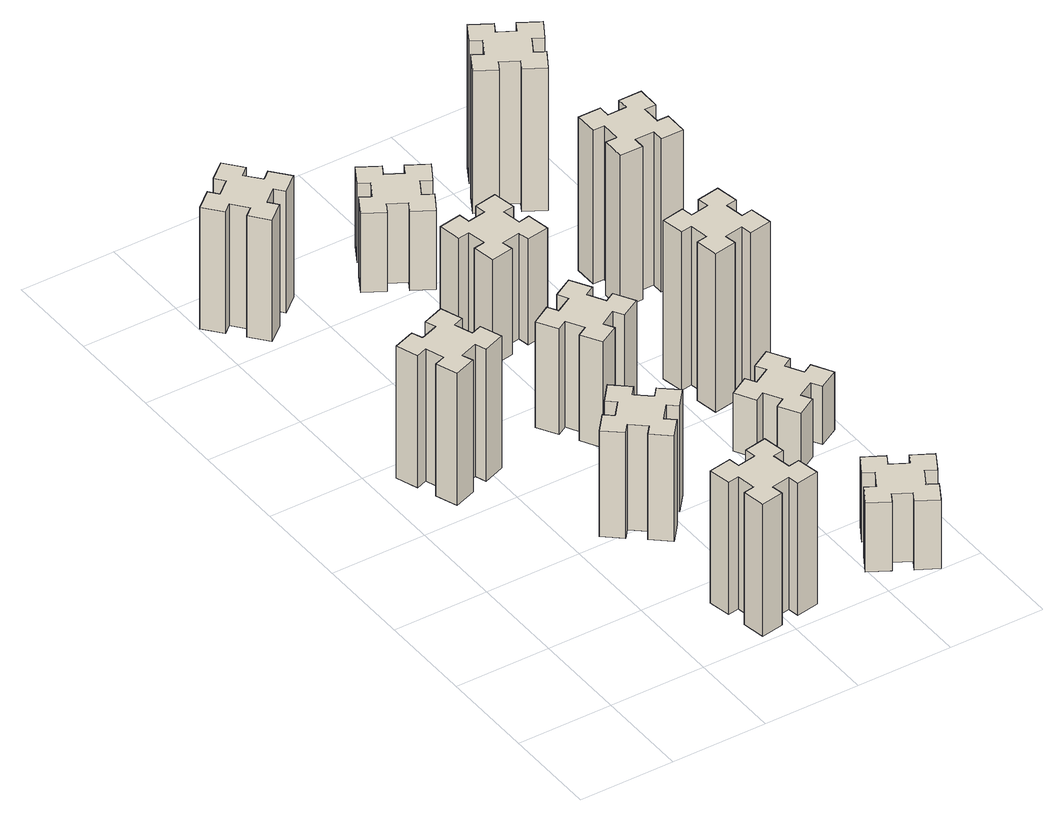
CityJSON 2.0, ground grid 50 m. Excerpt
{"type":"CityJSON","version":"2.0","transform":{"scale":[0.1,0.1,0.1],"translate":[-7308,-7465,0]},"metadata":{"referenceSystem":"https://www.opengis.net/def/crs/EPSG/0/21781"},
"CityObjects":{
"building1":{"type":"Building","attributes":{"class":"1000","function":"1000","usage":"1000","yearOfConstruction":2016,"roofType":"1000","measuredHeight":75,"storeysAboveGround":30,"storeysBelowGround":0},"geometry":[{"type":"Solid","lod":"1","boundaries":[[[[0,1,2,3,4,5,6,7,8,9,10,11,12,13,14,15,16,17,18,19]],[[17,16,20,21]],[[16,15,22,20]],[[15,14,23,22]],[[14,13,24,23]],[[13,12,25,24]],[[12,11,26,25]],[[11,10,27,26]],[[10,9,28,27]],[[9,8,29,28]],[[8,7,30,29]],[[7,6,31,30]],[[6,5,32,31]],[[5,4,33,32]],[[4,3,34,33]],[[3,2,35,34]],[[2,1,36,35]],[[1,0,37,36]],[[0,19,38,37]],[[19,18,39,38]],[[18,17,21,39]],[[24,25,26,27,28,29,30,31,32,33,34,35,36,37,38,39,21,20,22,23]]]]}]},
"building2":{"type":"Building","attributes":{"class":"1000","function":"1000","usage":"1000","yearOfConstruction":2016,"roofType":"1000","measuredHeight":75,"storeysAboveGround":30,"storeysBelowGround":0},"geometry":[{"type":"Solid","lod":"1","boundaries":[[[[40,41,42,43,44,45,46,47,48,49,50,51,52,53,54,55,56,57,58,59]],[[57,56,60,61]],[[56,55,62,60]],[[55,54,63,62]],[[54,53,64,63]],[[53,52,65,64]],[[52,51,66,65]],[[51,50,67,66]],[[50,49,68,67]],[[49,48,69,68]],[[48,47,70,69]],[[47,46,71,70]],[[46,45,72,71]],[[45,44,73,72]],[[44,43,74,73]],[[43,42,75,74]],[[42,41,76,75]],[[41,40,77,76]],[[40,59,78,77]],[[59,58,79,78]],[[58,57,61,79]],[[64,65,66,67,68,69,70,71,72,73,74,75,76,77,78,79,61,60,62,63]]]]}]},
"building3":{"type":"Building","attributes":{"class":"1000","function":"1000","usage":"1000","yearOfConstruction":2016,"roofType":"1000","measuredHeight":60,"storeysAboveGround":30,"storeysBelowGround":0},"geometry":[{"type":"Solid","lod":"1","boundaries":[[[[80,81,82,83,84,85,86,87,88,89,90,91,92,93,94,95,96,97,98,99]],[[97,96,100,101]],[[96,95,102,100]],[[95,94,103,102]],[[94,93,104,103]],[[93,92,105,104]],[[92,91,106,105]],[[91,90,107,106]],[[90,89,108,107]],[[89,88,109,108]],[[88,87,110,109]],[[87,86,111,110]],[[86,85,112,111]],[[85,84,113,112]],[[84,83,114,113]],[[83,82,115,114]],[[82,81,116,115]],[[81,80,117,116]],[[80,99,118,117]],[[99,98,119,118]],[[98,97,101,119]],[[104,105,106,107,108,109,110,111,112,113,114,115,116,117,118,119,101,100,102,103]]]]}]},
"building4":{"type":"Building","attributes":{"class":"1000","function":"1000","usage":"1000","yearOfConstruction":2016,"roofType":"1000","measuredHeight":69,"storeysAboveGround":30,"storeysBelowGround":0},"geometry":[{"type":"Solid","lod":"1","boundaries":[[[[120,121,122,123,124,125,126,127,128,129,130,131,132,133,134,135,136,137,138,139]],[[137,136,140,141]],[[136,135,142,140]],[[135,134,143,142]],[[134,133,144,143]],[[133,132,145,144]],[[132,131,146,145]],[[131,130,147,146]],[[130,129,148,147]],[[129,128,149,148]],[[128,127,150,149]],[[127,126,151,150]],[[126,125,152,151]],[[125,124,153,152]],[[124,123,154,153]],[[123,122,155,154]],[[122,121,156,155]],[[121,120,157,156]],[[120,139,158,157]],[[139,138,159,158]],[[138,137,141,159]],[[144,145,146,147,148,149,150,151,152,153,154,155,156,157,158,159,141,140,142,143]]]]}]},
"building5":{"type":"Building","attributes":{"class":"1000","function":"1000","usage":"1000","yearOfConstruction":2016,"roofType":"1000","measuredHeight":60,"storeysAboveGround":30,"storeysBelowGround":0},"geometry":[{"type":"Solid","lod":"1","boundaries":[[[[160,161,162,163,164,165,166,167,168,169,170,171,172,173,174,175,176,177,178,179]],[[177,176,180,181]],[[176,175,182,180]],[[175,174,183,182]],[[174,173,184,183]],[[173,172,185,184]],[[172,171,186,185]],[[171,170,187,186]],[[170,169,188,187]],[[169,168,189,188]],[[168,167,190,189]],[[167,166,191,190]],[[166,165,192,191]],[[165,164,193,192]],[[164,163,194,193]],[[163,162,195,194]],[[162,161,196,195]],[[161,160,197,196]],[[160,179,198,197]],[[179,178,199,198]],[[178,177,181,199]],[[184,185,186,187,188,189,190,191,192,193,194,195,196,197,198,199,181,180,182,183]]]]}]},
"building6":{"type":"Building","attributes":{"class":"1000","function":"1000","usage":"1000","yearOfConstruction":2016,"roofType":"1000","measuredHeight":39,"storeysAboveGround":30,"storeysBelowGround":0},"geometry":[{"type":"Solid","lod":"1","boundaries":[[[[200,201,202,203,204,205,206,207,208,209,210,211,212,213,214,215,216,217,218,219]],[[217,216,220,221]],[[216,215,222,220]],[[215,214,223,222]],[[214,213,224,223]],[[213,212,225,224]],[[212,211,226,225]],[[211,210,227,226]],[[210,209,228,227]],[[209,208,229,228]],[[208,207,230,229]],[[207,206,231,230]],[[206,205,232,231]],[[205,204,233,232]],[[204,203,234,233]],[[203,202,235,234]],[[202,201,236,235]],[[201,200,237,236]],[[200,219,238,237]],[[219,218,239,238]],[[218,217,221,239]],[[224,225,226,227,228,229,230,231,232,233,234,235,236,237,238,239,221,220,222,223]]]]}]},
"building7":{"type":"Building","attributes":{"class":"1000","function":"1000","usage":"1000","yearOfConstruction":2016,"roofType":"1000","measuredHeight":60,"storeysAboveGround":30,"storeysBelowGround":0},"geometry":[{"type":"Solid","lod":"1","boundaries":[[[[240,241,242,243,244,245,246,247,248,249,250,251,252,253,254,255,256,257,258,259]],[[257,256,260,261]],[[256,255,262,260]],[[255,254,263,262]],[[254,253,264,263]],[[253,252,265,264]],[[252,251,266,265]],[[251,250,267,266]],[[250,249,268,267]],[[249,248,269,268]],[[248,247,270,269]],[[247,246,271,270]],[[246,245,272,271]],[[245,244,273,272]],[[244,243,274,273]],[[243,242,275,274]],[[242,241,276,275]],[[241,240,277,276]],[[240,259,278,277]],[[259,258,279,278]],[[258,257,261,279]],[[264,265,266,267,268,269,270,271,272,273,274,275,276,277,278,279,261,260,262,263]]]]}]},
"building8":{"type":"Building","attributes":{"class":"1000","function":"1000","usage":"1000","yearOfConstruction":2016,"roofType":"1000","measuredHeight":45,"storeysAboveGround":30,"storeysBelowGround":0},"geometry":[{"type":"Solid","lod":"1","boundaries":[[[[280,281,282,283,284,285,286,287,288,289,290,291,292,293,294,295,296,297,298,299]],[[297,296,300,301]],[[296,295,302,300]],[[295,294,303,302]],[[294,293,304,303]],[[293,292,305,304]],[[292,291,306,305]],[[291,290,307,306]],[[290,289,308,307]],[[289,288,309,308]],[[288,287,310,309]],[[287,286,311,310]],[[286,285,312,311]],[[285,284,313,312]],[[284,283,314,313]],[[283,282,315,314]],[[282,281,316,315]],[[281,280,317,316]],[[280,299,318,317]],[[299,298,319,318]],[[298,297,301,319]],[[304,305,306,307,308,309,310,311,312,313,314,315,316,317,318,319,301,300,302,303]]]]}]},
"building9":{"type":"Building","attributes":{"class":"1000","function":"1000","usage":"1000","yearOfConstruction":2016,"roofType":"1000","measuredHeight":33,"storeysAboveGround":30,"storeysBelowGround":0},"geometry":[{"type":"Solid","lod":"1","boundaries":[[[[320,321,322,323,324,325,326,327,328,329,330,331,332,333,334,335,336,337,338,339]],[[337,336,340,341]],[[336,335,342,340]],[[335,334,343,342]],[[334,333,344,343]],[[333,332,345,344]],[[332,331,346,345]],[[331,330,347,346]],[[330,329,348,347]],[[329,328,349,348]],[[328,327,350,349]],[[327,326,351,350]],[[326,325,352,351]],[[325,324,353,352]],[[324,323,354,353]],[[323,322,355,354]],[[322,321,356,355]],[[321,320,357,356]],[[320,339,358,357]],[[339,338,359,358]],[[338,337,341,359]],[[344,345,346,347,348,349,350,351,352,353,354,355,356,357,358,359,341,340,342,343]]]]}]},
"building10":{"type":"Building","attributes":{"class":"1000","function":"1000","usage":"1000","yearOfConstruction":2016,"roofType":"1000","measuredHeight":90,"storeysAboveGround":30,"storeysBelowGround":0},"geometry":[{"type":"Solid","lod":"1","boundaries":[[[[360,361,362,363,364,365,366,367,368,369,370,371,372,373,374,375,376,377,378,379]],[[377,376,380,381]],[[376,375,382,380]],[[375,374,383,382]],[[374,373,384,383]],[[373,372,385,384]],[[372,371,386,385]],[[371,370,387,386]],[[370,369,388,387]],[[369,368,389,388]],[[368,367,390,389]],[[367,366,391,390]],[[366,365,392,391]],[[365,364,393,392]],[[364,363,394,393]],[[363,362,395,394]],[[362,361,396,395]],[[361,360,397,396]],[[360,379,398,397]],[[379,378,399,398]],[[378,377,381,399]],[[384,385,386,387,388,389,390,391,392,393,394,395,396,397,398,399,381,380,382,383]]]]}]},
"building11":{"type":"Building","attributes":{"class":"1000","function":"1000","usage":"1000","yearOfConstruction":2016,"roofType":"1000","measuredHeight":87,"storeysAboveGround":30,"storeysBelowGround":0},"geometry":[{"type":"Solid","lod":"1","boundaries":[[[[400,401,402,403,404,405,406,407,408,409,410,411,412,413,414,415,416,417,418,419]],[[417,416,420,421]],[[416,415,422,420]],[[415,414,423,422]],[[414,413,424,423]],[[413,412,425,424]],[[412,411,426,425]],[[411,410,427,426]],[[410,409,428,427]],[[409,408,429,428]],[[408,407,430,429]],[[407,406,431,430]],[[406,405,432,431]],[[405,404,433,432]],[[404,403,434,433]],[[403,402,435,434]],[[402,401,436,435]],[[401,400,437,436]],[[400,419,438,437]],[[419,418,439,438]],[[418,417,421,439]],[[424,425,426,427,428,429,430,431,432,433,434,435,436,437,438,439,421,420,422,423]]]]}]},
"building12":{"type":"Building","attributes":{"class":"1000","function":"1000","usage":"1000","yearOfConstruction":2016,"roofType":"1000","measuredHeight":81,"storeysAboveGround":30,"storeysBelowGround":0},"geometry":[{"type":"Solid","lod":"1","boundaries":[[[[440,441,442,443,444,445,446,447,448,449,450,451,452,453,454,455,456,457,458,459]],[[457,456,460,461]],[[456,455,462,460]],[[455,454,463,462]],[[454,453,464,463]],[[453,452,465,464]],[[452,451,466,465]],[[451,450,467,466]],[[450,449,468,467]],[[449,448,469,468]],[[448,447,470,469]],[[447,446,471,470]],[[446,445,472,471]],[[445,444,473,472]],[[444,443,474,473]],[[443,442,475,474]],[[442,441,476,475]],[[441,440,477,476]],[[440,459,478,477]],[[459,458,479,478]],[[458,457,461,479]],[[464,465,466,467,468,469,470,471,472,473,474,475,476,477,478,479,461,460,462,463]]]]}]}
},
"vertices":[
[466,1806,0],[432,1900,0],[488,1920,0],[447,2033,0],[334,1992,0],[355,1936,0],[261,1902,0],[240,1958,0],[127,1917,0],[169,1804,0],[225,1825,0],[259,1731,0],[203,1710,0],[244,1597,0],[357,1639,0],[336,1695,0],[430,1729,0],[450,1673,0],[563,1714,0],[522,1827,0],[430,1729,750],[450,1673,750],[336,1695,750],[357,1639,750],[244,1597,750],[203,1710,750],[259,1731,750],[225,1825,750],[169,1804,750],[127,1917,750],[240,1958,750],[261,1902,750],[355,1936,750],[334,1992,750],[447,2033,750],[488,1920,750],[432,1900,750],[466,1806,750],[522,1827,750],[563,1714,750],
[1102,205,0],[1085,304,0],[1144,314,0],[1123,432,0],[1005,411,0],[1015,352,0],[917,335,0],[907,394,0],[788,373,0],[809,255,0],[868,265,0],[886,167,0],[827,157,0],[847,38,0],[966,59,0],[955,118,0],[1054,136,0],[1064,77,0],[1182,97,0],[1161,216,0],[1054,136,750],[1064,77,750],[955,118,750],[966,59,750],[847,38,750],[827,157,750],[886,167,750],[868,265,750],[809,255,750],[788,373,750],[907,394,750],[917,335,750],[1015,352,750],[1005,411,750],[1123,432,750],[1144,314,750],[1085,304,750],[1102,205,750],[1161,216,750],[1182,97,750],
[937,966,0],[1002,1043,0],[1048,1004,0],[1125,1096,0],[1033,1173,0],[994,1127,0],[918,1192,0],[956,1238,0],[864,1315,0],[787,1223,0],[833,1184,0],[769,1108,0],[723,1146,0],[646,1054,0],[738,977,0],[776,1023,0],[853,959,0],[814,913,0],[906,836,0],[983,928,0],[853,959,600],[814,913,600],[776,1023,600],[738,977,600],[646,1054,600],[723,1146,600],[769,1108,600],[833,1184,600],[787,1223,600],[864,1315,600],[956,1238,600],[918,1192,600],[994,1127,600],[1033,1173,600],[1125,1096,600],[1048,1004,600],[1002,1043,600],[937,966,600],[983,928,600],[906,836,600],
[278,3179,0],[354,3243,0],[393,3197,0],[485,3274,0],[408,3366,0],[362,3328,0],[297,3404,0],[343,3443,0],[266,3535,0],[174,3458,0],[213,3412,0],[136,3347,0],[98,3393,0],[6,3316,0],[83,3224,0],[129,3263,0],[193,3186,0],[147,3148,0],[224,3056,0],[316,3133,0],[193,3186,690],[147,3148,690],[129,3263,690],[83,3224,690],[6,3316,690],[98,3393,690],[136,3347,690],[213,3412,690],[174,3458,690],[266,3535,690],[343,3443,690],[297,3404,690],[362,3328,690],[408,3366,690],[485,3274,690],[393,3197,690],[354,3243,690],[278,3179,690],[316,3133,690],[224,3056,690],
[1206,1827,0],[1156,1914,0],[1208,1944,0],[1148,2048,0],[1044,1988,0],[1074,1936,0],[987,1886,0],[957,1938,0],[853,1878,0],[913,1774,0],[965,1804,0],[1015,1717,0],[963,1687,0],[1023,1583,0],[1127,1643,0],[1097,1695,0],[1184,1745,0],[1214,1693,0],[1318,1753,0],[1258,1857,0],[1184,1745,600],[1214,1693,600],[1097,1695,600],[1127,1643,600],[1023,1583,600],[963,1687,600],[1015,1717,600],[965,1804,600],[913,1774,600],[853,1878,600],[957,1938,600],[987,1886,600],[1074,1936,600],[1044,1988,600],[1148,2048,600],[1208,1944,600],[1156,1914,600],[1206,1827,600],[1258,1857,600],[1318,1753,600],
[1655,334,0],[1605,247,0],[1553,277,0],[1493,173,0],[1597,113,0],[1627,165,0],[1714,115,0],[1684,63,0],[1788,3,0],[1848,107,0],[1796,137,0],[1846,224,0],[1898,194,0],[1958,298,0],[1854,358,0],[1824,306,0],[1737,356,0],[1767,408,0],[1663,468,0],[1603,364,0],[1737,356,390],[1767,408,390],[1824,306,390],[1854,358,390],[1958,298,390],[1898,194,390],[1846,224,390],[1796,137,390],[1848,107,390],[1788,3,390],[1684,63,390],[1714,115,390],[1627,165,390],[1597,113,390],[1493,173,390],[1553,277,390],[1605,247,390],[1655,334,390],[1603,364,390],[1663,468,390],
[1055,2438,0],[1154,2456,0],[1164,2397,0],[1282,2417,0],[1261,2536,0],[1202,2525,0],[1185,2624,0],[1244,2634,0],[1223,2752,0],[1105,2731,0],[1115,2672,0],[1017,2655,0],[1007,2714,0],[888,2693,0],[909,2575,0],[968,2585,0],[986,2487,0],[927,2477,0],[947,2358,0],[1066,2379,0],[986,2487,600],[927,2477,600],[968,2585,600],[909,2575,600],[888,2693,600],[1007,2714,600],[1017,2655,600],[1115,2672,600],[1105,2731,600],[1223,2752,600],[1244,2634,600],[1185,2624,600],[1202,2525,600],[1261,2536,600],[1282,2417,600],[1164,2397,600],[1154,2456,600],[1055,2438,600],[1066,2379,600],[947,2358,600],
[887,3125,0],[974,3075,0],[944,3023,0],[1048,2963,0],[1108,3067,0],[1056,3097,0],[1106,3184,0],[1158,3154,0],[1218,3258,0],[1114,3318,0],[1084,3266,0],[997,3316,0],[1027,3368,0],[923,3428,0],[863,3324,0],[915,3294,0],[865,3207,0],[813,3237,0],[753,3133,0],[857,3073,0],[865,3207,450],[813,3237,450],[915,3294,450],[863,3324,450],[923,3428,450],[1027,3368,450],[997,3316,450],[1084,3266,450],[1114,3318,450],[1218,3258,450],[1158,3154,450],[1106,3184,450],[1056,3097,450],[1108,3067,450],[1048,2963,450],[944,3023,450],[974,3075,450],[887,3125,450],[857,3073,450],[753,3133,450],
[1846,1187,0],[1796,1274,0],[1848,1304,0],[1788,1408,0],[1684,1348,0],[1714,1296,0],[1627,1246,0],[1597,1298,0],[1493,1238,0],[1553,1134,0],[1605,1164,0],[1655,1077,0],[1603,1047,0],[1663,943,0],[1767,1003,0],[1737,1055,0],[1824,1105,0],[1854,1053,0],[1958,1113,0],[1898,1217,0],[1824,1105,330],[1854,1053,330],[1737,1055,330],[1767,1003,330],[1663,943,330],[1603,1047,330],[1655,1077,330],[1605,1164,330],[1553,1134,330],[1493,1238,330],[1597,1298,330],[1627,1246,330],[1714,1296,330],[1684,1348,330],[1788,1408,330],[1848,1304,330],[1796,1274,330],[1846,1187,330],[1898,1217,330],[1958,1113,330],
[1755,1832,0],[1657,1815,0],[1647,1874,0],[1528,1853,0],[1549,1735,0],[1608,1745,0],[1626,1647,0],[1567,1637,0],[1587,1518,0],[1706,1539,0],[1695,1598,0],[1794,1616,0],[1804,1557,0],[1922,1577,0],[1901,1696,0],[1842,1685,0],[1825,1784,0],[1884,1794,0],[1863,1912,0],[1745,1891,0],[1825,1784,900],[1884,1794,900],[1842,1685,900],[1901,1696,900],[1922,1577,900],[1804,1557,900],[1794,1616,900],[1695,1598,900],[1706,1539,900],[1587,1518,900],[1567,1637,900],[1626,1647,900],[1608,1745,900],[1549,1735,900],[1528,1853,900],[1647,1874,900],[1657,1815,900],[1755,1832,900],[1745,1891,900],[1863,1912,900],
[1875,2665,0],[1775,2665,0],[1775,2725,0],[1655,2725,0],[1655,2605,0],[1715,2605,0],[1715,2505,0],[1655,2505,0],[1655,2385,0],[1775,2385,0],[1775,2445,0],[1875,2445,0],[1875,2385,0],[1995,2385,0],[1995,2505,0],[1935,2505,0],[1935,2605,0],[1995,2605,0],[1995,2725,0],[1875,2725,0],[1935,2605,870],[1995,2605,870],[1935,2505,870],[1995,2505,870],[1995,2385,870],[1875,2385,870],[1875,2445,870],[1775,2445,870],[1775,2385,870],[1655,2385,870],[1655,2505,870],[1715,2505,870],[1715,2605,870],[1655,2605,870],[1655,2725,870],[1775,2725,870],[1775,2665,870],[1875,2665,870],[1875,2725,870],[1995,2725,870],
[1627,3325,0],[1714,3275,0],[1684,3223,0],[1788,3163,0],[1848,3267,0],[1796,3297,0],[1846,3384,0],[1898,3354,0],[1958,3458,0],[1854,3518,0],[1824,3466,0],[1737,3516,0],[1767,3568,0],[1663,3628,0],[1603,3524,0],[1655,3494,0],[1605,3407,0],[1553,3437,0],[1493,3333,0],[1597,3273,0],[1605,3407,810],[1553,3437,810],[1655,3494,810],[1603,3524,810],[1663,3628,810],[1767,3568,810],[1737,3516,810],[1824,3466,810],[1854,3518,810],[1958,3458,810],[1898,3354,810],[1846,3384,810],[1796,3297,810],[1848,3267,810],[1788,3163,810],[1684,3223,810],[1714,3275,810],[1627,3325,810],[1597,3273,810],[1493,3333,810]
]}
